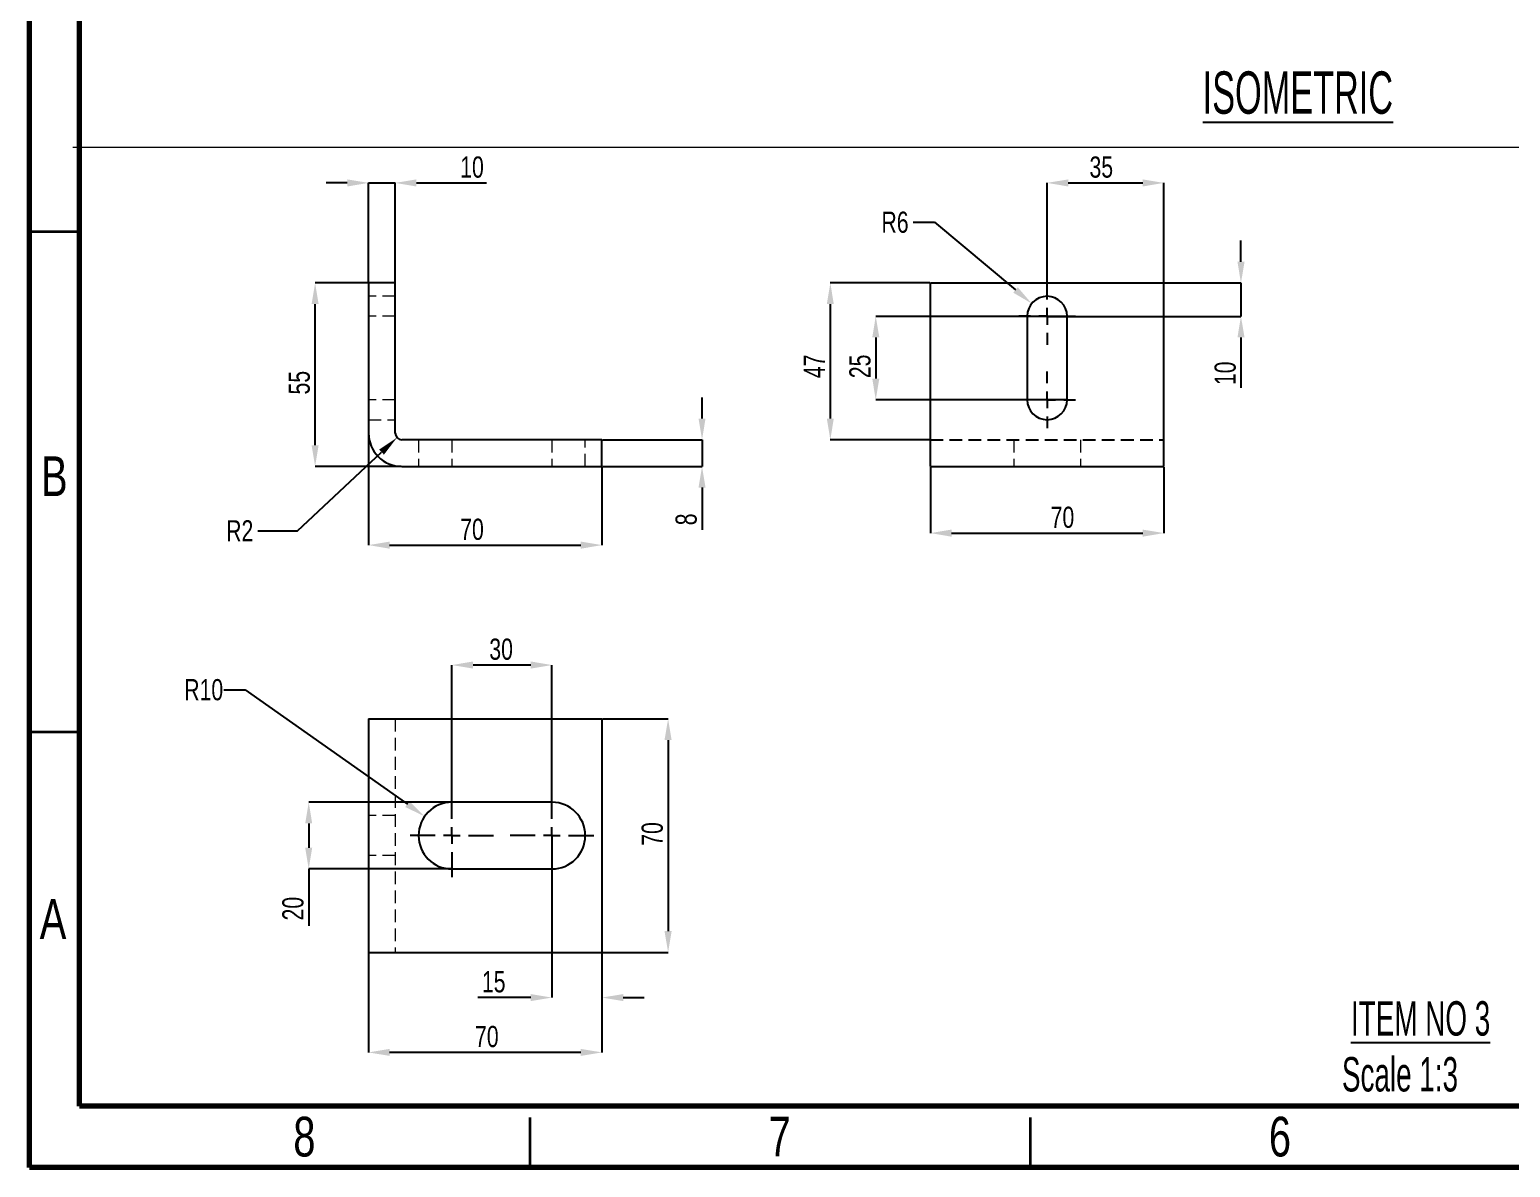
# Model space of a CAD drawing. Header units: millimetres. Extents: x 41 to 1868, y -696 to 319.
# Drawn here: x 976.2 to 1124.2, y -696.3 to -582.6 of the extents above; entities that cross this region are included whole.
import ezdxf

# ---------------------------------------------------------------- set-up
doc = ezdxf.new("R2010")
doc.units = ezdxf.units.MM
doc.header["$PDSIZE"] = -1
doc.linetypes.add('HIDDEN', pattern=[1.905, 1.27, -0.635])
doc.layers.add('FORMAT', color=7, linetype='Continuous')
doc.styles.add('SLDTEXTSTYLE0', font='TXT', dxfattribs={"width": 0.75})
doc.styles.add('SLDTEXTSTYLE15', font='TXT', dxfattribs={"width": 0.605})
doc.dimstyles.new('SLDDIMSTYLE26', dxfattribs={"dimtxt": 2.116667, "dimasz": 2.116667, "dimexe": 0, "dimexo": 0.625, "dimgap": 0.529167, "dimtad": 1, "dimdec": 0, "dimlfac": 3, "dimrnd": 1e-09, "dimzin": 12, "dimtxsty": 'SLDTEXTSTYLE0', "dimsah": 1, "dimcen": 2.5, "dimazin": 3, "dimtfac": 1, "dimtdec": 0, "dimtmove": 0, "dimatfit": 3, "dimfrac": 2, "dimtzin": 12})
doc.dimstyles.new('SLDDIMSTYLE27', dxfattribs={"dimtxt": 2.116667, "dimasz": 2.116667, "dimexe": 0, "dimexo": 0.625, "dimgap": 0.529167, "dimtad": 1, "dimdec": 0, "dimlfac": 3, "dimrnd": 1e-09, "dimzin": 12, "dimtxsty": 'SLDTEXTSTYLE0', "dimsah": 1, "dimcen": 2.5, "dimazin": 3, "dimtfac": 1, "dimtdec": 0, "dimtmove": 0, "dimatfit": 0, "dimfrac": 2, "dimtzin": 12})
doc.dimstyles.new('SLDDIMSTYLE42', dxfattribs={"dimtxt": 2.116667, "dimasz": 2.116667, "dimexe": 0, "dimexo": 0.625, "dimgap": 0.529167, "dimtad": 1, "dimdec": 0, "dimlfac": 3, "dimrnd": 1e-09, "dimzin": 12, "dimtxsty": 'SLDTEXTSTYLE0', "dimsah": 1, "dimcen": 0, "dimazin": 3, "dimtfac": 1, "dimtdec": 0, "dimtmove": 0, "dimatfit": 3, "dimfrac": 2, "dimtzin": 12})
doc.dimstyles.new('SLDDIMSTYLE43', dxfattribs={"dimtxt": 2.116667, "dimasz": 2.116667, "dimexe": 0, "dimexo": 0.625, "dimgap": 0.529167, "dimtad": 1, "dimdec": 0, "dimlfac": 3, "dimrnd": 1e-09, "dimzin": 12, "dimtxsty": 'SLDTEXTSTYLE0', "dimsah": 1, "dimcen": 0, "dimazin": 3, "dimtfac": 1, "dimtdec": 0, "dimtmove": 0, "dimatfit": 3, "dimfrac": 2, "dimtzin": 12})

# ---------------------------------------------------------------- blocks, each defined once
blk = doc.blocks.new('SW_NOTE_0_113')
at = {"layer": 'FORMAT', "color": 0, "attachment_point": 2, "style": 'SLDTEXTSTYLE15'}
for s, insert, char_height in [('\\LITEM NO 3', (13.7, 4.43), 3.4396), ('Scale 1:3', (11.64, -1.15), 3.44)]:
    blk.add_mtext(s, dxfattribs=dict(at, insert=insert, char_height=char_height))
blk = doc.blocks.new('*D1046')
at = {"layer": 'Defpoints', "color": 0}
for p in [(1010.11, -622.89), (1033.44, -626.23), (1033.44, -634.09)]:
    blk.add_point(p, dxfattribs=at)
at = {"layer": 'FORMAT', "color": 0, "lineweight": -2}
for p, q in [((1010.11, -622.96), (1010.11, -634.09)), ((1033.44, -626.29), (1033.44, -634.09)), ((1012.22, -634.09), (1031.32, -634.09))]:
    blk.add_line(p, q, dxfattribs=at)
at = {"layer": 'FORMAT', "color": 0}
for points in [[(1012.22, -633.74), (1012.22, -634.45), (1010.11, -634.09)], [(1031.32, -633.74), (1031.32, -634.45), (1033.44, -634.09)]]:
    blk.add_solid(points, dxfattribs=at)
at = {"layer": 'FORMAT', "color": 0, "insert": (1020.45, -631.45), "char_height": 2.117, "attachment_point": 2, "style": 'SLDTEXTSTYLE0'}
blk.add_mtext('\\A1;70', dxfattribs=at)
blk = doc.blocks.new('*D1047')
at = {"layer": 'Defpoints', "color": 0}
for p in [(1004.77, -607.89), (1010.11, -607.89), (1013.44, -626.23)]:
    blk.add_point(p, dxfattribs=at)
at = {"layer": 'FORMAT', "color": 0, "lineweight": -2}
for p, q in [((1010.04, -607.89), (1004.77, -607.89)), ((1004.77, -624.11), (1004.77, -610.01)), ((1013.38, -626.23), (1004.77, -626.23))]:
    blk.add_line(p, q, dxfattribs=at)
at = {"layer": 'FORMAT', "color": 0}
for points in [[(1004.42, -610.01), (1005.12, -610.01), (1004.77, -607.89)], [(1004.42, -624.11), (1005.12, -624.11), (1004.77, -626.23)]]:
    blk.add_solid(points, dxfattribs=at)
at = {"layer": 'FORMAT', "color": 0, "insert": (1002.12, -617.86), "char_height": 2.117, "attachment_point": 2, "rotation": 90, "style": 'SLDTEXTSTYLE0'}
blk.add_mtext('\\A1;55', dxfattribs=at)
blk = doc.blocks.new('*D1048')
at = {"layer": 'Defpoints', "color": 0}
for p in [(1010.11, -597.89), (1010.11, -607.89), (1012.77, -607.89)]:
    blk.add_point(p, dxfattribs=at)
at = {"layer": 'FORMAT', "color": 0, "lineweight": -2}
for p, q in [((1007.99, -597.89), (1005.87, -597.89)), ((1010.11, -607.83), (1010.11, -597.89)), ((1010.11, -597.89), (1012.77, -597.89)), ((1012.77, -607.83), (1012.77, -597.89)), ((1014.89, -597.89), (1021.91, -597.89))]:
    blk.add_line(p, q, dxfattribs=at)
at = {"layer": 'FORMAT', "color": 0}
for points in [[(1007.99, -597.54), (1007.99, -598.25), (1010.11, -597.89)], [(1014.89, -597.54), (1014.89, -598.25), (1012.77, -597.89)]]:
    blk.add_solid(points, dxfattribs=at)
at = {"layer": 'FORMAT', "color": 0, "insert": (1020.45, -595.25), "char_height": 2.117, "attachment_point": 2, "style": 'SLDTEXTSTYLE0'}
blk.add_mtext('\\A1;10', dxfattribs=at)
blk = doc.blocks.new('*D1049')
at = {"layer": 'Defpoints', "color": 0}
for p in [(1033.44, -623.56), (1043.44, -623.56), (1033.44, -626.23)]:
    blk.add_point(p, dxfattribs=at)
at = {"layer": 'FORMAT', "color": 0, "lineweight": -2}
for p, q in [((1043.44, -621.44), (1043.44, -619.33)), ((1033.5, -623.56), (1043.44, -623.56)), ((1043.44, -623.56), (1043.44, -626.23)), ((1033.5, -626.23), (1043.44, -626.23)), ((1043.44, -628.34), (1043.44, -632.58))]:
    blk.add_line(p, q, dxfattribs=at)
at = {"layer": 'FORMAT', "color": 0}
for points in [[(1043.09, -621.44), (1043.79, -621.44), (1043.44, -623.56)], [(1043.09, -628.34), (1043.79, -628.34), (1043.44, -626.23)]]:
    blk.add_solid(points, dxfattribs=at)
at = {"layer": 'FORMAT', "color": 0, "insert": (1040.79, -631.52), "char_height": 2.117, "attachment_point": 2, "rotation": 90, "style": 'SLDTEXTSTYLE0'}
blk.add_mtext('\\A1;8', dxfattribs=at)
blk = doc.blocks.new('*D1050')
at = {"layer": 'Defpoints', "color": 0}
for p in [(1013.44, -622.89), (1012.95, -623.35)]:
    blk.add_point(p, dxfattribs=at)
at = {"layer": 'FORMAT', "color": 0, "lineweight": -2}
for p, q in [((1003.01, -632.66), (1011.41, -624.8)), ((999.05, -632.66), (1003.01, -632.66))]:
    blk.add_line(p, q, dxfattribs=at)
at = {"layer": 'FORMAT', "color": 0}
blk.add_solid([(1011.17, -624.54), (1011.65, -625.05), (1012.95, -623.35)], dxfattribs=at)
at = {"layer": 'FORMAT', "color": 0, "insert": (995.88, -631.6), "char_height": 2.117, "attachment_point": 1, "style": 'SLDTEXTSTYLE0'}
blk.add_mtext('\\A1;R2', dxfattribs=at)
blk = doc.blocks.new('*D1051')
at = {"layer": 'Defpoints', "color": 0}
for p in [(1066.26, -626.23), (1089.59, -626.23), (1089.59, -632.89)]:
    blk.add_point(p, dxfattribs=at)
at = {"layer": 'FORMAT', "color": 0, "lineweight": -2}
for p, q in [((1066.26, -626.29), (1066.26, -632.89)), ((1089.59, -626.29), (1089.59, -632.89)), ((1068.38, -632.89), (1087.48, -632.89))]:
    blk.add_line(p, q, dxfattribs=at)
at = {"layer": 'FORMAT', "color": 0}
for points in [[(1068.38, -632.54), (1068.38, -633.25), (1066.26, -632.89)], [(1087.48, -632.54), (1087.48, -633.25), (1089.59, -632.89)]]:
    blk.add_solid(points, dxfattribs=at)
at = {"layer": 'FORMAT', "color": 0, "insert": (1079.46, -630.25), "char_height": 2.117, "attachment_point": 2, "style": 'SLDTEXTSTYLE0'}
blk.add_mtext('\\A1;70', dxfattribs=at)
blk = doc.blocks.new('*D1052')
at = {"layer": 'Defpoints', "color": 0}
for p in [(1066.26, -607.89), (1056.26, -623.56), (1066.26, -623.56)]:
    blk.add_point(p, dxfattribs=at)
at = {"layer": 'FORMAT', "color": 0, "lineweight": -2}
for p, q in [((1066.2, -607.89), (1056.26, -607.89)), ((1056.26, -610.01), (1056.26, -621.44)), ((1066.2, -623.56), (1056.26, -623.56))]:
    blk.add_line(p, q, dxfattribs=at)
at = {"layer": 'FORMAT', "color": 0}
for points in [[(1055.91, -610.01), (1056.61, -610.01), (1056.26, -607.89)], [(1055.91, -621.44), (1056.61, -621.44), (1056.26, -623.56)]]:
    blk.add_solid(points, dxfattribs=at)
at = {"layer": 'FORMAT', "color": 0, "insert": (1053.61, -616.23), "char_height": 2.117, "attachment_point": 2, "rotation": 90, "style": 'SLDTEXTSTYLE0'}
blk.add_mtext('\\A1;47', dxfattribs=at)
blk = doc.blocks.new('*D1053')
at = {"layer": 'Defpoints', "color": 0}
for p in [(1076.39, -609.95), (1077.93, -611.23)]:
    blk.add_point(p, dxfattribs=at)
at = {"layer": 'FORMAT', "color": 0, "lineweight": -2}
for p, q in [((1064.54, -601.82), (1066.66, -601.82)), ((1066.66, -601.82), (1074.77, -608.59))]:
    blk.add_line(p, q, dxfattribs=at)
at = {"layer": 'FORMAT', "color": 0}
blk.add_solid([(1074.99, -608.32), (1074.54, -608.86), (1076.39, -609.95)], dxfattribs=at)
at = {"layer": 'FORMAT', "color": 0, "insert": (1061.37, -600.76), "char_height": 2.117, "attachment_point": 1, "style": 'SLDTEXTSTYLE0'}
blk.add_mtext('\\A1;R6', dxfattribs=at)
blk = doc.blocks.new('*D1054')
at = {"layer": 'Defpoints', "color": 0}
for p in [(1089.59, -607.89), (1097.3, -607.89), (1077.93, -611.23)]:
    blk.add_point(p, dxfattribs=at)
at = {"layer": 'FORMAT', "color": 0, "lineweight": -2}
for p, q in [((1097.3, -605.78), (1097.3, -603.66)), ((1089.66, -607.89), (1097.3, -607.89)), ((1097.3, -607.89), (1097.3, -611.23)), ((1077.99, -611.23), (1097.3, -611.23)), ((1097.3, -613.34), (1097.3, -618.37))]:
    blk.add_line(p, q, dxfattribs=at)
at = {"layer": 'FORMAT', "color": 0}
for points in [[(1096.95, -605.78), (1097.66, -605.78), (1097.3, -607.89)], [(1096.95, -613.34), (1097.66, -613.34), (1097.3, -611.23)]]:
    blk.add_solid(points, dxfattribs=at)
at = {"layer": 'FORMAT', "color": 0, "insert": (1094.66, -616.92), "char_height": 2.117, "attachment_point": 2, "rotation": 90, "style": 'SLDTEXTSTYLE0'}
blk.add_mtext('\\A1;10', dxfattribs=at)
blk = doc.blocks.new('*D1055')
at = {"layer": 'Defpoints', "color": 0}
for p in [(1079.93, -611.23), (1060.8, -619.56), (1079.93, -619.56)]:
    blk.add_point(p, dxfattribs=at)
at = {"layer": 'FORMAT', "color": 0, "lineweight": -2}
for p, q in [((1079.86, -611.23), (1060.8, -611.23)), ((1060.8, -613.34), (1060.8, -617.44)), ((1079.86, -619.56), (1060.8, -619.56))]:
    blk.add_line(p, q, dxfattribs=at)
at = {"layer": 'FORMAT', "color": 0}
for points in [[(1060.45, -613.34), (1061.16, -613.34), (1060.8, -611.23)], [(1060.45, -617.44), (1061.16, -617.44), (1060.8, -619.56)]]:
    blk.add_solid(points, dxfattribs=at)
at = {"layer": 'FORMAT', "color": 0, "insert": (1058.16, -616.23), "char_height": 2.117, "attachment_point": 2, "rotation": 90, "style": 'SLDTEXTSTYLE0'}
blk.add_mtext('\\A1;25', dxfattribs=at)
blk = doc.blocks.new('*D1056')
at = {"layer": 'Defpoints', "color": 0}
for p in [(1089.59, -597.89), (1089.59, -607.89), (1077.93, -608.39)]:
    blk.add_point(p, dxfattribs=at)
at = {"layer": 'FORMAT', "color": 0, "lineweight": -2}
for p, q in [((1077.93, -608.33), (1077.93, -597.89)), ((1080.04, -597.89), (1087.48, -597.89)), ((1089.59, -607.83), (1089.59, -597.89))]:
    blk.add_line(p, q, dxfattribs=at)
at = {"layer": 'FORMAT', "color": 0}
for points in [[(1080.04, -597.54), (1080.04, -598.25), (1077.93, -597.89)], [(1087.48, -597.54), (1087.48, -598.25), (1089.59, -597.89)]]:
    blk.add_solid(points, dxfattribs=at)
at = {"layer": 'FORMAT', "color": 0, "insert": (1083.34, -595.25), "char_height": 2.117, "attachment_point": 2, "style": 'SLDTEXTSTYLE0'}
blk.add_mtext('\\A1;35', dxfattribs=at)
blk = doc.blocks.new('SW_CENTERMARKSYMBOL_107')
at = {"layer": 'FORMAT', "color": 0}
for p, q in [((0, 10), (0, 11.17)), ((0, 8.33), (0, 9.17)), ((-1.67, 8.33), (-2.83, 8.33)), ((0, 8.33), (-0.83, 8.33)), ((0, 8.33), (0.83, 8.33)), ((0, 8.33), (0, 7.5)), ((1.67, 8.33), (2.83, 8.33)), ((0, 6.67), (0, 5.5)), ((0, 1.67), (0, 2.83)), ((-1.67, 0), (-2.83, 0)), ((0, 0), (-0.83, 0)), ((0, 0), (0, 0.83)), ((0, 0), (0.83, 0)), ((0, 0), (0, -0.83)), ((1.67, 0), (2.83, 0)), ((0, -1.67), (0, -2.83))]:
    blk.add_line(p, q, dxfattribs=at)
blk = doc.blocks.new('SW_CENTERMARKSYMBOL_108')
at = {"layer": 'FORMAT', "color": 0}
for p, q in [((0, 1.67), (0, 2.83)), ((-1.67, 0), (-2.83, 0)), ((0, 0), (-0.83, 0)), ((0, 0), (0, 0.83)), ((0, 0), (0, -0.83)), ((0, 0), (0.83, 0)), ((1.67, 0), (2.83, 0)), ((0, -1.67), (0, -2.83)), ((0, -6.67), (0, -5.5)), ((-1.67, -8.33), (-2.83, -8.33)), ((0, -8.33), (-0.83, -8.33)), ((0, -8.33), (0, -7.5)), ((0, -8.33), (0, -9.17)), ((0, -8.33), (0.83, -8.33)), ((1.67, -8.33), (2.83, -8.33)), ((0, -10), (0, -11.17))]:
    blk.add_line(p, q, dxfattribs=at)
blk = doc.blocks.new('*D1057')
at = {"layer": 'Defpoints', "color": 0}
for p in [(1010.11, -674.79), (1033.44, -674.79), (1010.11, -684.79)]:
    blk.add_point(p, dxfattribs=at)
at = {"layer": 'FORMAT', "color": 0, "lineweight": -2}
for p, q in [((1010.11, -674.85), (1010.11, -684.79)), ((1033.44, -674.85), (1033.44, -684.79)), ((1031.32, -684.79), (1012.22, -684.79))]:
    blk.add_line(p, q, dxfattribs=at)
at = {"layer": 'FORMAT', "color": 0}
for points in [[(1012.22, -684.44), (1012.22, -685.14), (1010.11, -684.79)], [(1031.32, -684.44), (1031.32, -685.14), (1033.44, -684.79)]]:
    blk.add_solid(points, dxfattribs=at)
at = {"layer": 'FORMAT', "color": 0, "insert": (1021.93, -682.14), "char_height": 2.117, "attachment_point": 2, "style": 'SLDTEXTSTYLE0'}
blk.add_mtext('\\A1;70', dxfattribs=at)
blk = doc.blocks.new('*D1058')
at = {"layer": 'Defpoints', "color": 0}
for p in [(1033.44, -651.46), (1033.44, -674.79), (1040.05, -674.79)]:
    blk.add_point(p, dxfattribs=at)
at = {"layer": 'FORMAT', "color": 0, "lineweight": -2}
for p, q in [((1033.5, -651.46), (1040.05, -651.46)), ((1040.05, -653.57), (1040.05, -672.67)), ((1033.5, -674.79), (1040.05, -674.79))]:
    blk.add_line(p, q, dxfattribs=at)
at = {"layer": 'FORMAT', "color": 0}
for points in [[(1039.69, -653.57), (1040.4, -653.57), (1040.05, -651.46)], [(1039.69, -672.67), (1040.4, -672.67), (1040.05, -674.79)]]:
    blk.add_solid(points, dxfattribs=at)
at = {"layer": 'FORMAT', "color": 0, "insert": (1037.4, -662.96), "char_height": 2.117, "attachment_point": 2, "rotation": 90, "style": 'SLDTEXTSTYLE0'}
blk.add_mtext('\\A1;70', dxfattribs=at)
blk = doc.blocks.new('*D1059')
at = {"layer": 'Defpoints', "color": 0}
for p in [(1018.44, -659.79), (1004.13, -666.46), (1018.44, -666.46)]:
    blk.add_point(p, dxfattribs=at)
at = {"layer": 'FORMAT', "color": 0, "lineweight": -2}
for p, q in [((1018.38, -659.79), (1004.13, -659.79)), ((1004.13, -661.91), (1004.13, -664.34)), ((1018.38, -666.46), (1004.13, -666.46)), ((1004.13, -666.46), (1004.13, -672.14))]:
    blk.add_line(p, q, dxfattribs=at)
at = {"layer": 'FORMAT', "color": 0}
for points in [[(1003.78, -661.91), (1004.48, -661.91), (1004.13, -659.79)], [(1003.78, -664.34), (1004.48, -664.34), (1004.13, -666.46)]]:
    blk.add_solid(points, dxfattribs=at)
at = {"layer": 'FORMAT', "color": 0, "insert": (1001.49, -670.42), "char_height": 2.117, "attachment_point": 2, "rotation": 90, "style": 'SLDTEXTSTYLE0'}
blk.add_mtext('\\A1;20', dxfattribs=at)
blk = doc.blocks.new('*D1060')
at = {"layer": 'Defpoints', "color": 0}
for p in [(1018.44, -646.08), (1018.44, -659.79), (1028.44, -659.79)]:
    blk.add_point(p, dxfattribs=at)
at = {"layer": 'FORMAT', "color": 0, "lineweight": -2}
for p, q in [((1018.44, -659.73), (1018.44, -646.08)), ((1026.32, -646.08), (1020.56, -646.08)), ((1028.44, -659.73), (1028.44, -646.08))]:
    blk.add_line(p, q, dxfattribs=at)
at = {"layer": 'FORMAT', "color": 0}
for points in [[(1020.56, -645.72), (1020.56, -646.43), (1018.44, -646.08)], [(1026.32, -645.72), (1026.32, -646.43), (1028.44, -646.08)]]:
    blk.add_solid(points, dxfattribs=at)
at = {"layer": 'FORMAT', "color": 0, "insert": (1023.36, -643.43), "char_height": 2.117, "attachment_point": 2, "style": 'SLDTEXTSTYLE0'}
blk.add_mtext('\\A1;30', dxfattribs=at)
blk = doc.blocks.new('*D1061')
at = {"layer": 'Defpoints', "color": 0}
for p in [(1028.44, -663.12), (1033.44, -674.79), (1033.44, -679.31)]:
    blk.add_point(p, dxfattribs=at)
at = {"layer": 'FORMAT', "color": 0, "lineweight": -2}
for p, q in [((1028.44, -663.19), (1028.44, -679.31)), ((1033.44, -674.85), (1033.44, -679.31)), ((1026.32, -679.31), (1021.03, -679.31)), ((1035.56, -679.31), (1037.67, -679.31))]:
    blk.add_line(p, q, dxfattribs=at)
at = {"layer": 'FORMAT', "color": 0}
for points in [[(1026.32, -678.96), (1026.32, -679.66), (1028.44, -679.31)], [(1035.56, -678.96), (1035.56, -679.66), (1033.44, -679.31)]]:
    blk.add_solid(points, dxfattribs=at)
at = {"layer": 'FORMAT', "color": 0, "insert": (1022.62, -676.67), "char_height": 2.117, "attachment_point": 2, "style": 'SLDTEXTSTYLE0'}
blk.add_mtext('\\A1;15', dxfattribs=at)
blk = doc.blocks.new('*D1062')
at = {"layer": 'Defpoints', "color": 0}
for p in [(1015.72, -661.2), (1018.44, -663.12)]:
    blk.add_point(p, dxfattribs=at)
at = {"layer": 'FORMAT', "color": 0, "lineweight": -2}
for p, q in [((995.66, -648.54), (997.77, -648.54)), ((997.77, -648.54), (1013.99, -659.98))]:
    blk.add_line(p, q, dxfattribs=at)
at = {"layer": 'FORMAT', "color": 0}
blk.add_solid([(1014.19, -659.69), (1013.78, -660.27), (1015.72, -661.2)], dxfattribs=at)
at = {"layer": 'FORMAT', "color": 0, "insert": (991.69, -647.48), "char_height": 2.117, "attachment_point": 1, "style": 'SLDTEXTSTYLE0'}
blk.add_mtext('\\A1;R10', dxfattribs=at)
blk = doc.blocks.new('SW_CENTERMARKSYMBOL_109')
at = {"layer": 'FORMAT', "color": 0}
for p, q in [((0, 1.67), (0, 4.17)), ((10, 1.67), (10, 4.17)), ((-1.67, 0), (-4.17, 0)), ((0, 0), (-0.83, 0)), ((0, 0), (0, 0.83)), ((0, 0), (0, -0.83)), ((0, 0), (0.83, 0)), ((1.67, 0), (4.17, 0)), ((8.33, 0), (5.83, 0)), ((10, 0), (9.17, 0)), ((10, 0), (10, 0.83)), ((10, 0), (10, -0.83)), ((10, 0), (10.83, 0)), ((11.67, 0), (14.17, 0)), ((0, -1.67), (0, -4.17)), ((10, -1.67), (10, -4.17))]:
    blk.add_line(p, q, dxfattribs=at)

msp = doc.modelspace()

# ---------------------------------------------------------------- linework, layer by layer
at = {"color": 7, "linetype": 'Continuous', "lineweight": 70}
for p, q in [((976.2375, -696.2811), (976.2375, -409.2811)), ((981.2375, -690.1476), (981.2375, -413.1476)), ((1370.64, -690.1476), (981.2375, -690.1476)), ((1376.2375, -696.2811), (976.2375, -696.2811))]:
    msp.add_line(p, q, dxfattribs=at)
at = {"color": 7, "linetype": 'Continuous', "lineweight": 18}
msp.add_line((1126.2375, -594.3414), (980.5499, -594.3414), dxfattribs=at)
at = {"color": 7, "linetype": 'Continuous', "lineweight": 35}
for p, q in [((981.2375, -602.7811), (976.2375, -602.7811)), ((981.2375, -652.7811), (976.2375, -652.7811)), ((1026.2375, -691.2811), (1026.2375, -696.2811)), ((1076.2375, -691.2811), (1076.2375, -696.2811))]:
    msp.add_line(p, q, dxfattribs=at)
at = {"color": 7, "linetype": 'Continuous', "lineweight": 25}
for p, q in [((1010.1064, -607.8933), (1010.1064, -622.8933)), ((1012.7731, -607.8933), (1010.1064, -607.8933)), ((1012.7731, -622.8933), (1012.7731, -607.8933)), ((1066.2606, -607.8933), (1089.594, -607.8933)), ((1066.2606, -622.8933), (1066.2606, -607.8933)), ((1089.594, -622.8933), (1089.594, -607.8933)), ((1075.9273, -611.2266), (1075.9273, -619.5599)), ((1079.9273, -619.5599), (1079.9273, -611.2266)), ((1066.2606, -623.5599), (1066.2606, -622.8933)), ((1089.594, -623.5599), (1089.594, -622.8933)), ((1033.4397, -623.5599), (1013.4397, -623.5599)), ((1033.4397, -626.2266), (1033.4397, -623.5599)), ((1066.2606, -626.2266), (1066.2606, -623.5599)), ((1089.594, -626.2266), (1089.594, -623.5599)), ((1013.4397, -626.2266), (1033.4397, -626.2266)), ((1066.2606, -626.2266), (1089.594, -626.2266)), ((1010.1064, -651.4562), (1010.1064, -674.7896)), ((1010.1064, -651.4562), (1013.4397, -651.4562)), ((1013.4397, -651.4562), (1033.4397, -651.4562)), ((1033.4397, -651.4562), (1033.4397, -674.7896)), ((1028.4397, -659.7896), (1018.4397, -659.7896)), ((1018.4397, -666.4562), (1028.4397, -666.4562)), ((1010.1064, -674.7896), (1013.4397, -674.7896)), ((1013.4397, -674.7896), (1033.4397, -674.7896))]:
    msp.add_line(p, q, dxfattribs=at)
at = {"color": 7, "linetype": 'HIDDEN', "lineweight": 18}
for p, q in [((1012.7731, -609.2266), (1010.1064, -609.2266)), ((1012.7731, -611.2266), (1010.1064, -611.2266)), ((1012.7731, -619.5599), (1010.1064, -619.5599)), ((1010.1064, -621.5599), (1012.7731, -621.5599)), ((1015.1064, -623.5599), (1015.1064, -626.2266)), ((1018.4397, -623.5599), (1018.4397, -626.2266)), ((1028.4397, -623.5599), (1028.4397, -626.2266)), ((1031.7731, -626.2266), (1031.7731, -623.5599)), ((1074.594, -623.5599), (1074.594, -626.2266)), ((1081.2606, -623.5599), (1081.2606, -626.2266)), ((1012.7731, -651.4562), (1012.7731, -674.7896)), ((1012.7731, -661.1229), (1010.1064, -661.1229)), ((1012.7731, -665.1229), (1010.1064, -665.1229))]:
    msp.add_line(p, q, dxfattribs=at)
at = {"color": 7, "linetype": 'HIDDEN', "lineweight": 25}
msp.add_line((1066.2606, -623.5599), (1089.594, -623.5599), dxfattribs=at)
at = {"color": 7, "linetype": 'Continuous', "lineweight": 25}
for centre, radius, start, end in [((1077.9273, -611.2266), 2, 0, 180), ((1077.9273, -619.5599), 2, 180, 0), ((1013.4397, -622.8933), 3.3333, 180, 270), ((1013.4397, -622.8933), 0.6667, 180, 270), ((1018.4397, -663.1229), 3.3333, 90, 270), ((1028.4397, -663.1229), 3.3333, 270, 90)]:
    msp.add_arc(centre, radius, start, end, dxfattribs=at)

# ---------------------------------------------------------------- block references
at = {"layer": 'FORMAT'}
for name, p in [('SW_CENTERMARKSYMBOL_107', (1077.9273, -619.5599)), ('SW_CENTERMARKSYMBOL_108', (1077.9273, -611.2266)), ('SW_CENTERMARKSYMBOL_109', (1018.4397, -663.1229)), ('SW_NOTE_0_113', (1101.5548, -684.1035))]:
    msp.add_blockref(name, p, dxfattribs=at)

# ---------------------------------------------------------------- texts
at = {"color": 7, "linetype": 'Continuous', "lineweight": 0, "char_height": 3.9688, "attachment_point": 2, "style": 'SLDTEXTSTYLE0'}
for s, insert in [('B', (978.7081, -625.221)), ('A', (978.5772, -669.471)), ('8', (1003.6975, -691.221)), ('7', (1051.1975, -691.221)), ('6', (1101.1975, -691.221))]:
    msp.add_mtext(s, dxfattribs=dict(at, insert=insert))
at = {"layer": 'FORMAT', "insert": (1093.4735, -586.7467), "char_height": 4.233333, "attachment_point": 1, "style": 'SLDTEXTSTYLE15'}
msp.add_mtext('\\LISOMETRIC', dxfattribs=at)

# ---------------------------------------------------------------- dimensions: what is measured, and where the dimension line sits
at = {"layer": 'FORMAT'}
dim = msp.add_linear_dim(base=(1010.1064, -597.8933), p1=(1012.7731, -607.8933), p2=(1010.1064, -607.8933), text='10', dimstyle='SLDDIMSTYLE27', dxfattribs=at)
dim.commit()
dim.dimension.update_dxf_attribs({"geometry": '*D1048', "text_midpoint": (1020.4541, -597.8933), "dimtype": 160})
for base, p1, p2, dimstyle, picture, middle in [((1089.594, -597.8933), (1077.9273, -608.3933), (1089.594, -607.8933), 'SLDDIMSTYLE26', '*D1056', (1083.3437, -597.8933)), ((1033.4397, -634.0937), (1010.1064, -622.8933), (1033.4397, -626.2266), 'SLDDIMSTYLE26', '*D1046', (1020.4541, -634.0937)), ((1089.594, -632.8933), (1066.2606, -626.2266), (1089.594, -626.2266), 'SLDDIMSTYLE26', '*D1051', (1079.4602, -632.8933)), ((1018.4397, -646.0757), (1028.4397, -659.7896), (1018.4397, -659.7896), 'SLDDIMSTYLE27', '*D1060', (1023.3647, -646.0757)), ((1033.4397, -679.311), (1028.4397, -663.1229), (1033.4397, -674.7896), 'SLDDIMSTYLE26', '*D1061', (1022.6189, -679.311)), ((1010.1064, -684.7896), (1033.4397, -674.7896), (1010.1064, -674.7896), 'SLDDIMSTYLE26', '*D1057', (1021.9263, -684.7896))]:
    dim = msp.add_linear_dim(base=base, p1=p1, p2=p2, dimstyle=dimstyle, dxfattribs=at)
    dim.commit()
    dim.dimension.update_dxf_attribs({"geometry": picture, "text_midpoint": middle, "dimtype": 160})
for center, mpoint, dimstyle, picture, middle in [((1077.9273, -611.2266), (1076.3919, -609.945), 'SLDDIMSTYLE42', '*D1053', (1062.6888, -601.8197)), ((1013.4397, -622.8933), (1012.9531, -623.3489), 'SLDDIMSTYLE43', '*D1050', (997.2029, -632.6626)), ((1018.4397, -663.1229), (1015.7162, -661.201), 'SLDDIMSTYLE42', '*D1062', (993.4061, -648.538))]:
    dim = msp.add_radius_dim(center=center, mpoint=mpoint, dimstyle=dimstyle, dxfattribs=at)
    dim.commit()
    dim.dimension.update_dxf_attribs({"geometry": picture, "text_midpoint": middle, "dimtype": 164})
for base, p1, p2, dimstyle, picture, middle in [((1097.3025, -607.8933), (1077.9273, -611.2266), (1089.594, -607.8933), 'SLDDIMSTYLE27', '*D1054', (1097.3025, -616.9152)), ((1004.7708, -607.8933), (1013.4397, -626.2266), (1010.1064, -607.8933), 'SLDDIMSTYLE26', '*D1047', (1004.7708, -617.8628)), ((1056.2606, -623.5599), (1066.2606, -607.8933), (1066.2606, -623.5599), 'SLDDIMSTYLE26', '*D1052', (1056.2606, -616.2255)), ((1060.8032, -619.5599), (1079.9273, -611.2266), (1079.9273, -619.5599), 'SLDDIMSTYLE27', '*D1055', (1060.8032, -616.2255)), ((1043.4397, -623.5599), (1033.4397, -626.2266), (1033.4397, -623.5599), 'SLDDIMSTYLE27', '*D1049', (1043.4397, -631.5183)), ((1040.0463, -674.7896), (1033.4397, -651.4562), (1033.4397, -674.7896), 'SLDDIMSTYLE26', '*D1058', (1040.0463, -662.9575)), ((1004.1309, -666.4562), (1018.4397, -659.7896), (1018.4397, -666.4562), 'SLDDIMSTYLE26', '*D1059', (1004.1309, -670.4183))]:
    dim = msp.add_linear_dim(base=base, p1=p1, p2=p2, angle=90, dimstyle=dimstyle, dxfattribs=at)
    dim.commit()
    dim.dimension.update_dxf_attribs({"geometry": picture, "text_midpoint": middle, "dimtype": 160})

doc.saveas('drawing.dxf')
